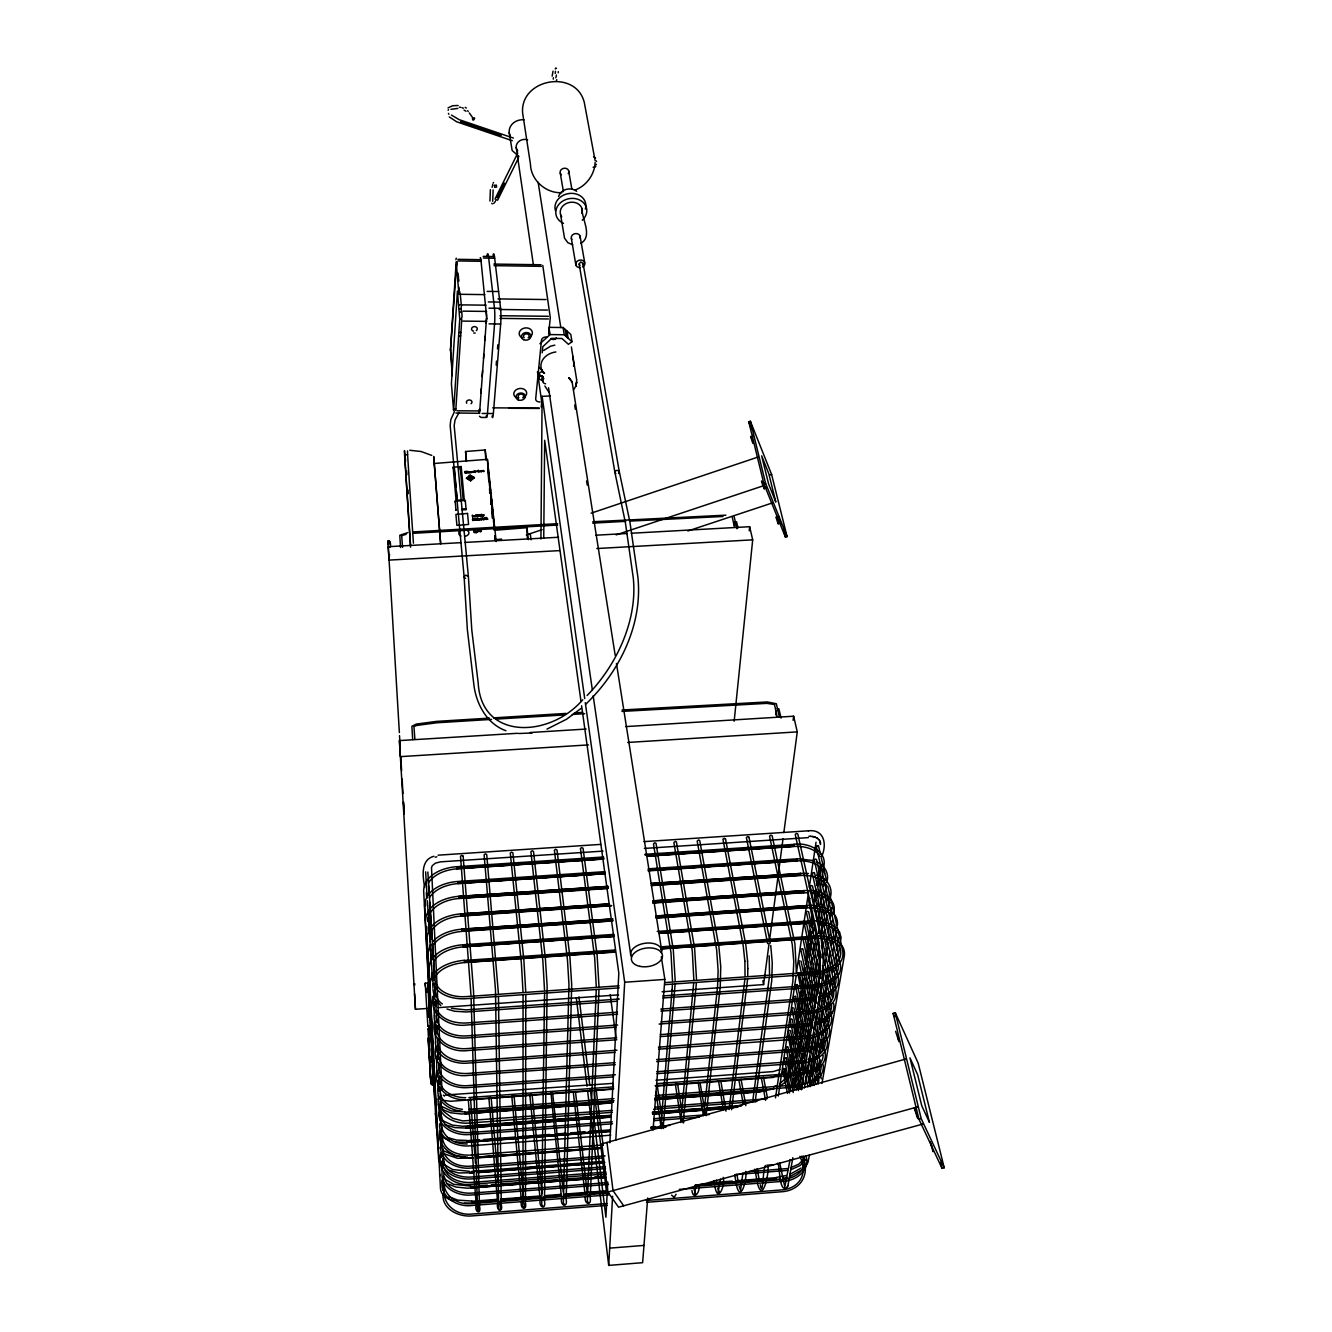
<?xml version="1.0" encoding="UTF-8"?>
<svg xmlns="http://www.w3.org/2000/svg" width="1332" height="1332" viewBox="0 0 1332 1332"><rect width="100%" height="100%" fill="white"/><g stroke="black" fill="none" stroke-linecap="round" stroke-linejoin="round"><path stroke-width="1.5" d="M613.12 1087.911L612.687 1083.382L613.103 1087.728M475.807 520.013L475.824 518.897M672.493 980.935L670.995 952.83L653.479 843.872L654.811 842.756L656.01 843.289L673.309 949.916L675.191 980.735M474.192 471.778L475.474 471.778M467.965 472.693L467.682 471.894M540.942 539.027L542.124 396.353L550.366 395.937M543.739 538.061L544.671 440.293L581.035 701.648M693.806 979.42L692.307 951.165L673.892 842.54L675.224 841.408L676.423 841.941L694.621 948.434L696.503 979.236M596.27 989.676L587.262 1202.546L588.145 1202.03M598.984 989.476L590.243 1197.568C591.774 1206.775 583.799 1204.178 585.297 1196.486M472.028 471.878L473.293 471.778L472.111 472.211M541.258 407.009L541.724 402.264L537.479 371.761M745.038 975.773L744.871 961.221M933.066 1151.664L930.186 1141.607M478.538 471.944C478.771 472.161 478.288 470.446 478.388 470.396M482.201 518.464L483.882 518.364L483.683 519.613M747.735 975.807L747.801 968.481M486.829 318.881L480.902 259.673A11.039 0.982 -89.5 0 0 480.186 257.809M769.513 973.892L769.18 955.777M473.26 472.377L473.426 471.428M481.052 530.819C480.069 530.336 481.202 533.766 480.086 530.785M796.386 972.293L794.921 943.839L772.11 835.63L770.612 835.147L769.563 836.23L792.257 944.388L793.772 961.438L792.906 981.018L775.49 1097.868M486.563 317.715L479.553 413.286L455.844 412.987M497.685 1203.212C495.637 1210.805 503.429 1213.718 501.282 1204.394L498.468 996.503M820.479 970.379L819.08 942.523L795.237 834.531L796.286 833.466L797.785 833.949L821.278 939.626L823.326 959.373L822.277 979.336L804.345 1088.011M672.41 984.281L672.127 989.776M675.124 984.098L663.103 1128.387M696.403 982.733L683.116 1122.776M917.681 1118.564L914.235 1107.991L915.55 1110.788M486.546 318.331L486.18 323.293M540.243 1199.916C538.344 1207.425 546.42 1210.472 544.488 1201.048L547.136 986.13L545.404 958.94L533.516 851.498L532.217 850.748L530.902 851.664L542.907 961.488L544.505 989.876M693.706 982.783L680.652 1122.56M607.775 1182.083L605.91 1217.232L593.323 1114.235M609.856 1142.806L618.831 973.309L581.601 705.777M452.247 370.03L450.516 349.517L452.281 375.674M450.516 349.517L456.193 261.671L458.824 293.157M425.541 920.129C426.64 904.262 445.221 897.402 458.841 896.286M558.225 72.777L558.291 71.645M647.702 1197.984L642.623 1262.686L608.707 1265.4L612.62 1196.203M615.784 1140.125L624.691 982.25L585.281 702.663M459.756 319.147L457.425 291.159L451.398 383.649L453.613 410.656L459.756 319.147C465.434 318.398 458.391 307.942 462.354 304.878L485.947 305.178M555.427 71.245L555.228 73.46M430.053 984.065C431.318 968.014 450.549 961.521 464.185 960.305M831.551 907.608L830.069 917.998M450.466 350.283L456.759 261.671L456.726 265.135M459.373 293.157L458.874 287.113M837.445 924.858C838.677 909.456 819.08 904.361 806.926 905.577L656.01 915.933M453.396 409.607C455.627 408.941 455.677 412.121 455.86 408.924L461.788 319.18M773.742 1076.489L776.722 1076.139M744.888 979.103L729.103 1109.523M747.585 979.203L731.584 1109.739M480.902 392.873L481.218 388.811M482.134 376.656L482.6 370.579M483.516 358.408L483.832 354.362M484.898 340.176L485.214 336.114M479.753 471.661L480.785 470.995L479.736 471.395M486.163 416.017A10.856 1.016 -89.8 0 0 487.462 413.503L494.555 323.942A11.305 1.082 -89.6 0 0 494.472 308.241L488.511 256.477A15.068 1.399 -89.5 0 0 486.963 256.06M653.046 1129.952L664.851 979.42L661.305 956.859M496.17 365.151L496.503 361.089M497.485 348.884L497.818 344.822M769.347 977.205L752.663 1101.514M492.007 416.05A10.856 1.032 -89.8 0 0 493.356 413.536L500.666 324.009A11.305 1.116 -89.5 0 0 500.582 308.325L494.472 256.56A15.052 1.432 -89.5 0 0 493.056 255.211M660.639 1128.171L672.127 989.576M818.83 1081.201L818.814 1076.872M389.876 547.369C392.507 542.191 386.613 536.913 387.945 544.089M479.67 409.074L479.337 410.822L479.087 409.773M796.17 975.69L778.288 1096.036M898.933 1041.624L895.603 1031.351M538.961 378.072L539.36 373.942A3.38 2.081 5.9 0 1 541.575 371.928L542.39 370.879A3.38 2.081 6 0 1 542.241 369.796M542.174 352.83L542.773 346.753L551.731 338.361L561.921 338.478L568.431 344.322L571.977 341.725L570.812 334.482L563.103 327.522L548.967 327.356L550.049 334.582L539.926 343.756M545.604 383.799A3.38 2.098 6 0 1 542.873 381.202L541.724 380.12L542.141 376.007A3.38 2.081 5.9 0 1 539.36 373.942M542.873 381.202L543.306 376.956L542.141 376.007M548.618 334.132L550.299 317.749L542.773 265.401M749.233 530.819L749.65 526.706L631.268 533.25M820.262 973.692L801.498 1089.842M734.165 721.228L752.697 539.843L749.65 526.706M481.068 470.929L480.969 471.811L479.986 471.128M696.137 1185.147L694.388 1194.121L695.654 1193.905M703.662 1115.5L717.582 986.446L718.131 970.578L716.633 949.733L697.169 841.075L698.501 839.943L699.7 840.475L718.914 946.836L720.745 966.649L720.246 986.646L706.127 1115.716M698.517 1185.363C701.048 1191.457 693.156 1201.381 691.941 1190.525M490.392 189.677L489.943 201.065M493.14 189.91L492.69 201.299M459.19 292.191C459.89 289.26 458.941 295.371 461.305 294.305L484.781 294.622M473.926 531.668L473.909 530.752M474.925 532.534L475.524 531.734L474.492 531.418M720.562 1179.186L718.065 1192.29L719.03 1191.757M723.193 1177.355C725.607 1184.215 717.881 1204.261 715.001 1186.662M793.089 720.329L793.639 716.216L625.574 726.606M662.054 991.791L763.602 984.581L769.08 943.489M769.63 939.393L783.033 838.71M783.849 832.55L797.269 731.884L793.639 716.216M401.681 535.581L402.547 547.385M475.158 531.868C475.374 533.682 473.31 530.752 475.108 530.835M742.906 1173.242L740.542 1190.109M745.57 1171.427C747.618 1176.089 740.925 1205.177 736.363 1184.864M755.144 1101.731L771.777 980.452L772.26 962.869L770.745 945.437M552.147 76.14L553.046 71.162M521.495 1201.364C519.497 1209.24 527.422 1211.571 525.441 1202.53L525.79 994.571M765.4 1165.5C762.553 1170.562 763.003 1198.584 760.239 1184.731M455.91 259.723L456.243 258.142M796.569 971.761L808.641 891.541M809.257 887.428L816.05 842.19M767.798 1165.733C769.746 1168.847 763.07 1205.443 757.442 1183.299M476.373 515.051L476.756 514.801M789.093 1066.982L790.992 1054.744M792.557 1044.538L793.506 1038.411M794.455 1032.3L795.087 1028.221M796.336 1020.046L797.285 1013.935M797.918 1009.856L799.167 1001.681M799.799 997.601L800.748 991.491M801.697 985.364L802.63 979.236M803.579 973.126L804.528 966.999M805.477 960.872L808.624 940.475M809.257 936.396L810.189 930.269M810.822 926.19L812.403 915.983M814.601 901.697L816.483 889.46M817.115 885.38L818.064 879.253M818.697 875.174L819.946 867.015M821.528 856.809C827.338 844.488 824.275 828.954 808.391 830.802M789.11 1072.759L790.375 1064.568M791.008 1060.472L791.957 1054.328M793.556 1044.072L794.505 1037.928M795.137 1033.815L799.899 1003.079M800.532 998.983L801.797 990.775M802.43 986.679L803.712 978.471M804.661 972.327L805.294 968.231M805.927 964.135L809.107 943.639M810.056 937.478L811.005 931.334M811.638 927.238L813.236 916.982M814.185 910.838L814.818 906.742M815.767 900.582L817.032 892.39M817.981 886.23L819.263 878.038M819.896 873.942L821.161 865.733M792.007 1068.897L792.973 1062.753M794.571 1052.496L795.221 1048.401M795.853 1044.305L799.383 1021.744M800.016 1017.631L800.665 1013.535M801.298 1009.44L802.896 999.183M803.546 995.087L806.426 976.622M807.059 972.527L808.657 962.27M809.307 958.174L812.503 937.661M813.153 933.566L814.102 927.405M816.033 915.101L816.666 911.005M817.315 906.909L818.264 900.748M818.914 896.652L822.427 874.092M823.392 867.948C828.77 851.115 807.692 842.157 794.055 844.272M791.874 1086.696L793.173 1078.52M793.805 1074.424L794.455 1070.329M796.386 1058.058L798.967 1041.707M799.616 1037.611L801.231 1027.388M801.881 1023.292L802.53 1019.196M803.812 1011.021L806.393 994.654M807.358 988.527L808.324 982.383M808.974 978.287L810.589 968.064M811.238 963.985L812.204 957.841M812.853 953.745L814.451 943.522M815.101 939.426L816.066 933.299M818.014 921.028L819.946 908.757M820.595 904.661L822.194 894.438M823.492 886.246L824.458 880.119M794.471 1084.897L795.787 1076.706M797.085 1068.514L798.051 1062.387M799.034 1056.243L801.964 1037.828M802.613 1033.732L803.912 1025.557M804.561 1021.461L805.877 1013.269M806.526 1009.19L807.492 1003.046M808.141 998.95L811.071 980.535M811.721 976.439L813.686 964.168M814.335 960.072L815.301 953.928M815.967 949.849L817.915 937.562M818.564 933.482L819.213 929.386M819.863 925.29L822.144 910.971M822.793 906.876L823.775 900.732M824.425 896.636L826.056 886.413M826.706 882.317C829.719 873.958 824.591 864.934 816.566 861.871M796.653 1088.527L797.302 1084.448M799.267 1072.21L799.916 1068.131M800.915 1062.004L802.214 1053.845M802.88 1049.766L803.862 1043.639M804.844 1037.511L807.791 1019.147M808.441 1015.067L809.44 1008.94M810.089 1004.861L813.036 986.496M814.019 980.369L817.299 959.972M817.965 955.893L819.596 945.687M820.912 937.528L823.859 919.163M824.508 915.067L825.174 910.988M826.473 902.83L827.788 894.671M595.104 162.437C594.671 174.609 586.247 186.03 574.825 190.11M799.949 1082.65L801.265 1074.474M802.264 1068.347L803.246 1062.237M803.912 1058.141L804.911 1052.014M805.56 1047.934L808.541 1029.569M809.54 1023.442L810.855 1015.267M811.521 1011.188L812.52 1005.061M813.169 1000.981L816.483 980.568M817.149 976.489L820.778 954.028M821.777 947.901L822.76 941.774M823.426 937.695L824.758 929.536M825.407 925.457L827.072 915.251M827.721 911.155L829.053 902.996M829.719 898.917C834.132 888.577 826.906 877.422 816.433 875.141M734.248 524.975L734.615 522.927M790.092 1159.556L784.798 1186.912L779.67 1162.753M802.846 1084.065L803.529 1079.969M804.528 1073.825C811.604 1063.053 792.224 1071.511 805.244 1069.746M808.224 1051.264L810.589 1036.912M813.602 1018.464L814.618 1012.32M817.632 993.855L818.647 987.711M820.329 977.455L820.995 973.359M823.342 959.007L825.024 948.75M825.707 944.654L826.706 938.511M827.721 932.35L829.07 924.158M483.699 470.995L482.967 470.562L483.3 471.511M429.836 935.514L429.953 941.657M735.947 524.891L735.88 522.893M792.823 1157.724L787.911 1185.763M805.194 1084.298L805.877 1080.202M806.559 1076.09L808.241 1065.85M808.924 1061.737L809.606 1057.641M810.622 1051.481L811.971 1043.272M814.352 1028.92L817.398 1010.455M818.414 1004.311L821.461 985.847M822.493 979.703L824.175 969.446M824.858 965.334L825.873 959.19M826.556 955.077L828.587 942.773M829.27 938.677L830.619 930.469M831.634 924.325L832.317 920.212M833.332 914.068C838.511 899.416 821.345 889.843 808.807 890.608M808.874 1080.119L811.954 1061.721M812.637 1057.625L814.002 1049.449M814.685 1045.354L815.7 1039.226M816.732 1033.083L817.748 1026.955M818.431 1022.859L819.796 1014.684M820.828 1008.54L822.194 1000.365M822.876 996.269L823.892 990.142M824.924 983.998L826.29 975.823M827.322 969.696L828.005 965.6M828.687 961.504L830.385 951.281M831.418 945.154L832.783 936.979M833.466 932.883L834.831 924.708M810.222 1086.479L811.255 1080.352M811.937 1076.256L814.701 1059.889M815.733 1053.745L816.766 1047.618M817.465 1043.522L819.18 1033.299M819.863 1029.203L820.912 1023.059M821.594 1018.98L822.976 1010.788M824.009 1004.644L827.105 986.246M828.138 980.102L831.584 959.639M832.267 955.543L833.649 947.368M834.681 941.224L836.413 931.001M814.335 1080.518L815.018 1076.439M815.717 1072.36L817.115 1064.201M818.497 1056.043L821.278 1039.726M821.961 1035.647L823.01 1029.519M823.709 1025.44L825.091 1017.282M826.14 1011.171L827.522 1003.013M828.221 998.933L829.253 992.806M830.302 986.696L831.684 978.537M832.733 972.41L833.432 968.331M834.465 962.22L835.863 954.062M836.546 949.982L838.427 937.811M775.674 714.884L776.489 710.622M817.099 1078.687L817.798 1074.608M818.497 1070.528L820.246 1060.322M822.36 1048.084L824.108 1037.878M825.157 1031.767L826.206 1025.64M826.906 1021.561L828.304 1013.402M829.004 1009.323L830.752 999.117M831.468 995.037L832.167 990.958M833.216 984.831L834.964 974.641M835.663 970.545L837.412 960.355M838.111 956.276L841.075 937.611L839.576 932L835.88 927.438L830.003 923.792L815.484 920.695M831.201 1016.066L831.901 1012.004M837.895 977.422L838.611 973.359M427.089 896.652L425.641 871.844M463.103 856.276L461.804 855.311L460.506 856.226L470.962 994.987M809.54 1154.611L807.925 1162.57L805.044 1167.098M821.994 1083.399L844.438 955.211C845.654 939.676 825.823 934.898 813.619 936.063M500.765 1209.14L498.684 1209.656L495.487 989.776L484.115 854.744L485.414 853.829L486.729 854.578L498.368 993.139M483.699 518.797L482.45 518.931L484.099 518.881M522.977 991.408L521.361 962.986L510.289 853.029L511.588 852.114L512.903 852.846L523.876 960.439L525.707 991.208M473.909 516.25C472.394 515.75 475.907 516.15 474.841 515.75M613.003 1089.226L450.616 1101.281L442.124 1100.182M497.519 1201.214L488.911 1097.984L490.326 1097.268L490.859 1098.284M564.252 1203.895L563.319 1204.411L568.964 984.681L567.465 959.856L554.395 850.199L555.71 849.283L557.009 850.016L569.93 957.308L571.694 984.481L566.183 1199.433C567.948 1208.44 559.89 1206.143 561.605 1198.334M484.898 518.814L485.631 517.998L484.781 518.115M476.889 520.229L477.256 518.781L476.073 519.813M521.295 1199.383L511.804 1096.286L512.937 1095.57L514.085 1096.119L523.476 1197.135M808.874 836.28L810.555 836.246M481.485 470.596L481.601 471.761L482.034 470.812M596.253 986.313L594.688 957.958L580.452 848.484L581.784 847.568L583.05 848.301L597.136 955.427L598.967 986.113M540.026 1197.918L529.836 1094.954L530.968 1094.238M532.067 1094.954L531.268 1094.238M469.413 471.611L469.513 472.71L470.446 471.928M561.371 1196.336L550.965 1092.906M467.599 472.194L469.047 472.56M552.347 1092.906L552.081 1093.922M505.91 730.735C486.58 723.809 475.924 703.413 473.776 683.965L467.365 629.686L464.102 576.606L465.834 575.108L468.398 576.573L471.794 630.069L478.221 683.233C481.535 740.992 550.332 737.662 582.733 699.733M585.064 1194.504L573.226 1091.641M428.987 915.35L428.604 928.304M676.09 1194.255L674.258 1197.268L671.561 1195.137M480.486 519.047L479.67 519.996L478.871 518.598M480.486 518.947L481.302 519.863L480.536 518.348L479.836 519.68L478.421 518.814M725.457 839.21L724.308 838.244L722.943 839.16L743.189 945.553L744.871 961.254M748.9 837.528L747.768 836.563L746.386 837.478L767.665 943.689M481.185 519.247L481.468 518.281M556.293 81.086L556.776 79.637M481.302 519.863L481.818 518.248M820.878 978.371L806.376 912.104L807.275 911.271M389.527 541.225L387.779 541.308L389.061 560.106L559.457 550.615M810.738 1038.361L797.718 972.776M805.061 1072.876L791.857 1008.407L792.707 1007.658M798.484 1090.608L788.194 1035.863L789.66 1036.096L791.275 1044.105M466.733 471.328L467.282 472.877L467.132 471.295L466.05 472.977L464.951 471.461L465.101 473.06M466.283 472.494L465.401 471.428M790.758 1090.925L784.315 1058.374L786.113 1057.741M777.372 1163.269C780.252 1161.471 778.288 1196.119 787.528 1186.712M787.428 1186.945L788.011 1185.547M468.697 472.777L468.864 471.711M469.097 472.494L467.948 471.911M466.866 471.561L466.333 472.96L465.268 471.678L465.384 473.027M476.023 532.634L476.723 532.034M483.3 515.7L484.032 514.685L483.366 516.317M476.09 532.833C479.637 531.168 474.375 530.486 476.59 532.384M475.507 472.244L474.608 471.212M475.174 472.444L476.273 471.012L475.474 471.695M558.574 196.437L559.656 194.156M472.494 471.495L473.243 471.678M482.85 516.816L481.535 514.885L482.983 515.717M585.88 704.095C619.497 671.678 642.906 624.625 637.878 577.106L629.903 521.961L619.297 471.695L583.083 263.436L580.735 261.905L579.137 264.052L614.918 472.427L625.391 522.66L633.233 577.622C637.828 619.78 616.883 665.001 587.096 695.504M790.792 1075.074L786.096 1081.617L780.768 1085.53M495.021 199.034L517.765 153.03M497.186 197.819L504.478 183.1M497.535 200.266L518.498 157.959M433.583 979.353C438.661 968.364 452.447 963.652 464.368 962.586L615.234 952.114M478.038 530.885C480.952 531.818 477.272 531.768 477.755 530.919M477.489 470.829L479.137 471.778M582.783 264.818L583.083 263.436M454.395 411.705L450.799 419.68L450.166 425.557L464.102 576.606M474.209 471.545L475.074 471.178M476.273 514.985L476.023 516.883L476.04 514.785M573.559 389.86L575.757 386.313L576.739 380.269L571.361 346.953M477.605 519.713L476.473 520.163L476.073 519.047M433.816 961.121C439.693 952.263 452.281 947.685 463.153 946.902L613.969 936.513M458.891 412.903L455.094 419.863L454.162 425.591L468.398 576.573M432.8 945.653C438.777 936.662 450.832 932.317 461.938 931.418L612.787 920.928M428.255 883.099C434.065 874.008 445.87 869.713 456.71 868.83L603.646 859.09M430.452 944.638L428.072 952.929L438.594 1158.99L439.876 1163.086M429.237 897.851C435.098 888.744 446.986 884.481 457.858 883.582L604.811 873.592L457.825 883.216M431.784 930.352C437.695 921.378 449.683 916.999 460.739 916.133L611.571 905.71M469.746 472.127L470.512 472.627M806.509 1159.04L800.282 1165.45L791.075 1169.613M804.611 1158.174L798.934 1164.051L790.425 1167.848M430.219 912.786C435.547 904.278 448.168 899.133 459.024 898.517L608.008 888.494M787.695 1076.472L779.536 1083.998M482.567 470.845L483.433 470.462M803.096 1166.083L804.628 1164.068M478.238 470.412L477.555 471.711M698.168 1082.3L703.329 1115.4M700.049 1082.799L705.577 1114.901M720.729 1080.968L718.531 1080.968M473.859 471.278L473.959 472.361M761.404 1077.705L763.586 1077.538L767.415 1097.834M559.79 193.939C563.353 188.561 571.611 187.196 576.623 191.309M735.014 521.778L736.579 521.828L737.978 527.922M595.088 160.556L584.298 102.431C575.807 68.681 520.046 78.705 522.594 112.854L530.452 164.086C530.769 180.186 545.953 193.506 561.838 192.707M470.795 472.61L471.695 471.778M432.367 941.99C439.776 933.765 450.982 930.119 461.754 929.17M478.887 515.168C480.469 518.265 479.537 513.569 478.305 515.9M777.222 708.741L778.904 708.84L781.035 718.131M618.548 473.509C622.177 469.13 611.721 469.68 615.834 473.643M801.148 1168.031L789.826 1174.391M468.148 471.628L468.847 472.41M784.148 1072.36L782.001 1073.875M470.213 476.123C479.753 478.338 464.302 477.172 470.129 475.224L474.325 477.539L470.662 480.769L468.747 479.437L470.662 480.769M468.498 476.889L470.129 475.224M581.185 708.308L566.666 719.18L546.969 729.12M468.964 477.139L470.196 475.824M486.28 518.598C487.845 516.183 487.878 521.312 486.263 518.498M470.412 1099.599L468.315 1099.599L476.073 1202.813M467.565 478.321C468.265 481.252 466.466 475.224 467.549 478.238L470.429 478.388M543.689 350.483L550.632 346.154L554.828 345.155M474.325 477.539L470.646 480.469L468.747 479.437M473.493 477.622L470.612 480.219L469.164 479.12M448.018 107.909L452.48 105.761L458.091 105.478M466.466 478.471L467.815 477.106M802.83 1169.296L790.725 1176.139M677.255 1084.614L676.856 1083.582L675.374 1084.315L681.068 1121.194M482.683 518.431L482.517 519.28M477.572 1210.621L471.112 998.367M580.719 243.473C593.289 236.197 581.518 218.531 582.001 208.591M476.14 519.097L477.189 519.313L475.974 519.313M811.688 1083.132C818.497 1079.869 824.675 1072.71 823.076 1064.718M478.488 515.151L478.005 516.716L478.188 515.151M779.803 1069.513L773.209 1071.577L655.927 1080.252M780.802 1074.558L782.1 1073.958M401.481 535.697L406.127 534.332M470.812 471.728L471.495 472.56M433.866 856.276C420.246 859.873 422.86 876.872 424.642 887.162M481.485 514.385L482.101 516.4L481.485 514.485M478.438 515.517L479.32 515.734M574.875 1092.24L575.457 1091.641L587.429 1194.321M475.79 519.913L477.023 519.963M815.6 1034.315C823.342 1031.734 830.835 1024.674 829.22 1016.532L822.194 984.398M773.426 1086.929L776.606 1085.563M595.837 166.633L593.09 167.249M400.366 748.601L400.216 750.066M450.982 109.324L457.858 108.408M477.855 470.612L478.171 470.679M778.121 1075.657L779.57 1075.24M482.584 519.264L483.666 519.513M774.292 1088.644L759.889 1091.89L654.695 1099.699L759.973 1091.641M748.767 421.794L750.382 421.228L771.611 474.475L787.079 536.63L785.447 537.162L763.902 483.832L748.767 421.794L751.797 429.387M526.356 534.948L542.057 529.67M591.142 513.17L758.058 457.043M770.013 475.008L771.611 474.475M763.902 483.832L765.584 483.266L750.382 421.228M616.15 534.898L763.036 485.897L764.335 489.094L762.936 484.065M687.845 530.985L772.144 503.013M806.909 1073.808C816.3 1071.677 827.105 1063.619 825.141 1052.813L816.166 1010.871M804.262 1083.832C813.003 1081.9 822.677 1074.191 820.845 1065.134L813.969 1032.633M808.208 1059.939C817.149 1057.908 826.706 1050.515 824.974 1041.174L817.665 1007.159M806.226 1071.96C814.535 1070.046 823.143 1063.619 823.126 1055.31M810.206 1047.735C819.197 1045.72 828.82 1038.327 827.089 1028.937M810.905 1049.616C820.362 1047.468 831.368 1039.426 829.37 1028.504L806.659 924.242L805.361 923.892L804.478 924.708L818.381 988.843M814.318 1022.809C823.176 1020.928 833.083 1013.552 831.384 1003.945M815.018 1024.708C824.541 1022.593 835.747 1014.534 833.715 1003.512M818.531 997.185C827.522 994.954 837.478 988.411 835.83 978.237L812.237 873.259L814.218 872.493M819.247 999.1C828.837 996.985 840.259 988.927 838.178 977.788L814.468 872.76M435.164 857.192L436.846 856.826M799.799 960.738L798.917 961.521L813.103 1028.57M789.293 1030.235L788.444 1030.968L800.182 1089.143M893.123 1013.369L895.271 1012.753L918.198 1063.236L944.222 1167.764L942.04 1168.347L918.963 1119.263L893.123 1013.369L894.821 1017.099M905.81 1059.023L601.864 1143.888L607.842 1192.04L618.564 1207.192L923.259 1123.975M607.842 1192.04L917.548 1106.925M776.689 1076.04L778.171 1075.74M918.963 1119.263L921.211 1118.664L944.222 1167.764M786.33 1175.54L775.757 1177.505M783.166 1178.337L787.029 1177.355M812.254 1035.364L658.441 1047.185M658.541 1049.183L805.743 1038.444C817.465 1037.944 833.599 1030.002 831.518 1016.1L822.693 975.906M476.323 518.881L477.189 519.214M542.707 1205.493L541.691 1206.076L544.572 993.239M481.035 531.152L481.335 531.002M814.901 997.934L660.855 1009.09M815.367 999.899L660.972 1011.121M407.825 532.617L399.8 535.264L400.532 547.485M414.885 984.931L413.786 984.415L414.818 983.732M483.433 519.597L482.4 519.513M478.971 520.046C476.456 517.149 480.086 520.579 478.138 519.58M783.782 1068.364L782.7 1069.113L787.495 1093.455M783.882 1069.396L782.783 1069.23M474.059 532.55L474.325 532.567M810.738 1023.559L660.322 1034.598M811.188 1025.523L660.422 1036.596M474.858 531.535L473.876 531.068L475.108 530.752M787.145 1168.58L749.067 1171.661M787.545 1170.395L734.781 1174.624L735.98 1182.883M804.695 1060.672L656.776 1071.711M802.746 1072.71L657.026 1083.632M803.179 1074.608L655.111 1085.73M800.815 1084.564L655.211 1095.553M532.184 732.983L518.648 733.516M806.676 1048.484L656.593 1059.606M807.125 1050.415L656.693 1061.587M775.873 1179.419L779.22 1179.053M438.095 855.177L600.699 844.388M759.789 1090.009L762.886 1089.676M413.103 531.934L557.642 523.676M413.42 533.3L557.625 525.058M475.191 333.067L473.726 333.05M455.261 502.114L455.194 501.215L465.268 500.432L466.1 509.607L462.054 509.923M462.004 509.04L466.05 508.724L466.1 509.607M480.136 514.535L480.336 516.533L480.552 514.968M477.089 516.799L476.723 515.018M472.577 517.149L472.377 515.051L472.96 517.116M472.627 518.431C477.206 521.028 470.979 517.099 472.827 520.529M474.975 518.231C476.29 521.628 472.893 517.982 473.21 520.496M485.797 517.482L486.363 519.463L486.163 517.465M478.404 518.631L479.67 519.363M475.99 519.613L477.555 519.147M475.174 520.246L473.043 518.814M484.965 519.463L484.881 518.714M486.546 518.697L487.778 519.247M494.139 530.303L526.923 527.705L528.371 539.643M495.338 539.627L501.648 539.127M607.042 1203.529L472.56 1214.018C455.81 1216.033 440.526 1203.762 444.672 1185.647M646.353 1200.465L780.852 1189.976C799.883 1188.843 808.391 1173.375 799.866 1156.376M607.176 1205.36L472.61 1215.866C459.507 1217.415 441.808 1209.539 443.04 1194.155M646.503 1202.297L781.068 1191.79C800.532 1190.891 811.238 1174.075 801.947 1155.993M609.69 1248.134L643.989 1245.42M410.572 547.169A801.098 9.491 85.5 0 1 404.595 454.911L407.592 454.678L407.525 450.899M466.233 461.438L465.567 451.498L485.214 449.966L486.23 459.49M434.249 463.469L487.412 459.34L496.17 541.508M453.146 467.199L461.205 466.566L464.352 500.599L464.302 499.716L456.093 500.349L456.16 501.248L453.146 467.199L453.213 468.081M484.015 471.578L483.633 470.646M605.078 1155.893L471.062 1166.116C451.814 1167.798 438.045 1155.194 442.357 1134.797M603.146 1157.924L471.112 1168.014C457.808 1169.546 439.51 1161.854 440.676 1146.103M471.711 1171.427L519.397 1167.781M525.607 1167.315L556.709 1164.934M560.855 1164.601L602.314 1161.437M477.938 1171.611L486.23 1170.978M492.44 1170.512L502.813 1169.712M509.024 1169.23L519.397 1168.447M527.688 1167.814L538.045 1167.015M544.272 1166.532L556.709 1165.583M560.855 1165.267L573.293 1164.318M579.52 1163.835L589.876 1163.052M598.168 1162.403L602.314 1162.087M469.746 1172.393L473.892 1172.077M477.938 1171.877L604.578 1162.07M469.746 1172.876L473.892 1172.327M478.038 1172.243L604.578 1162.32M469.746 1173.059L473.892 1172.743L458.591 1172.926L448.368 1170.062M478.038 1172.426L604.578 1162.736L478.005 1172.61M605.411 1166.732L471.395 1177.022C460.206 1177.971 445.354 1172.976 443.689 1160.938M605.527 1168.597L471.445 1178.903C459.49 1179.852 443.456 1174.691 441.475 1161.154M606.01 1172.06L471.561 1182.4C460.889 1183.232 447.535 1178.986 444.272 1168.397M606.143 1173.925L471.628 1184.281C453.346 1186.612 436.097 1172.726 440.942 1152.946M470.729 1186.362L474.875 1186.046M479.004 1185.73L487.296 1185.08M491.425 1184.764L495.571 1184.448M499.716 1184.131L520.412 1182.533M524.542 1182.217L539.044 1181.101M543.173 1180.785L557.675 1179.669M561.804 1179.336L588.711 1177.272M594.921 1176.789L605.277 1175.989M479.02 1186.379L487.296 1185.746M495.571 1185.114L505.927 1184.314M512.137 1183.832L520.412 1183.199M528.687 1182.55L539.044 1181.75M547.319 1181.118L557.675 1180.319M565.95 1179.686L574.225 1179.053M580.436 1178.57L588.727 1177.921M599.067 1177.138L605.277 1176.656M470.845 1187.178L605.461 1176.805M470.845 1187.661L605.461 1177.055M470.845 1187.844L605.461 1177.471M605.444 1177.605L467.415 1188.211L455.977 1187.045L446.603 1183.465M766.882 1165.184L773.143 1164.767M606.343 1182.699L471.911 1193.089C461.038 1193.922 446.32 1189.393 444.472 1177.072M608.541 1184.381L471.961 1194.954C458.774 1196.486 440.842 1188.71 442.008 1173.192M471.844 1201.298L496.636 1199.366M500.782 1199.05L540.043 1196.003M546.253 1195.52L560.722 1194.404M564.851 1194.071L606.193 1190.875M709.54 1182.849L713.669 1182.533M717.798 1182.217L732.267 1181.084M736.396 1180.768L775.674 1177.721M471.844 1201.947L496.769 1200.199M500.782 1199.699L540.193 1196.835M544.322 1196.519L560.872 1195.237M565.001 1194.904L585.697 1193.306M589.66 1192.806L606.376 1191.707M699.433 1184.481L775.957 1178.537M471.844 1202.213L496.769 1200.448M500.782 1199.966L540.193 1197.085M544.338 1196.769L560.872 1195.47M565.018 1195.154L585.697 1193.555M589.66 1193.072L606.376 1191.94M695.304 1185.047L775.957 1178.787M471.944 1202.596L496.769 1200.681M500.899 1200.365L540.193 1197.302M544.338 1196.985L560.872 1195.703M565.018 1195.387L585.697 1193.772M589.826 1193.455L606.376 1192.173M695.304 1185.264L775.957 1179.02M471.944 1202.929L496.769 1200.865M500.849 1200.715L540.193 1197.501M544.288 1197.401L560.872 1195.886M564.935 1195.736L585.697 1193.972M589.76 1193.805L606.376 1192.356M695.221 1185.68L775.957 1179.203M608.757 1193.022L472.244 1203.612C453.463 1205.477 439.826 1192.123 444.205 1172.976M695.637 1186.279L782.533 1179.536C792.54 1179.036 804.461 1172.36 804.678 1162.12M608.89 1194.871L472.294 1205.477C457.259 1207.591 439.11 1196.785 442.274 1179.702M679.253 1189.393L782.75 1181.351C795.554 1181.184 811.238 1169.912 805.76 1155.643M464.935 1112.886L469.047 1112.586M477.306 1111.97L489.66 1111.054M497.918 1110.438L506.16 1109.822M514.402 1109.206L524.708 1108.44M532.95 1107.824L543.256 1107.059M555.627 1106.126L559.756 1105.826M567.998 1105.21L572.127 1104.894M584.482 1103.978L596.853 1103.062M603.046 1102.596L613.353 1101.83M664.884 1097.984L669.014 1097.685M675.191 1097.218L683.433 1096.602M691.674 1095.986L704.045 1095.071M710.239 1094.604L720.545 1093.838M728.787 1093.222L741.158 1092.29M745.271 1091.99L755.577 1091.224M464.935 1113.136L613.519 1101.914M654.778 1099.083L759.956 1090.991M465.035 1113.452L611.471 1102.53M654.778 1099.3L759.973 1091.457M441.375 1109.057L450.532 1112.753L461.688 1114.018L611.471 1102.713M464.985 1113.835L611.421 1102.963M612.104 1110.389L462.853 1120.928L452.763 1118.364L443.473 1111.321L440.992 1104.761L440.026 1086.945M655.461 1107.142L766.966 1098.8M612.237 1112.32L469.697 1122.993C455.261 1124.757 435.98 1115.8 438.295 1098.767M653.562 1109.223L756.859 1101.481M611.072 1115.267L462.837 1126.273L452.231 1125.09L441.675 1120.212M652.53 1112.153L702.264 1108.424M706.41 1108.124L741.641 1105.477M468.048 1126.239L499.134 1123.908M503.28 1123.592L553.013 1119.862M557.142 1119.546L571.661 1118.464M577.872 1117.998L608.957 1115.667M652.464 1112.403L660.755 1111.787M664.901 1111.471L679.403 1110.389M683.549 1110.072L702.197 1108.674M706.343 1108.357L731.218 1106.492M735.364 1106.193L741.574 1105.726M466.067 1127.155L611.205 1116.266M652.48 1113.053L679.62 1111.138M683.766 1110.821L702.43 1109.423M706.343 1109.023L737.678 1106.775M466.083 1127.405L611.205 1116.516M652.48 1113.302L679.636 1111.371M683.782 1111.071L702.447 1109.656M706.36 1109.256L737.695 1107.025M466.083 1127.621L611.222 1116.732M652.68 1113.619L679.636 1111.604M683.782 1111.288L702.447 1109.889M706.593 1109.573L737.695 1107.242M445.138 1124.791L455.078 1127.638L466.05 1128.054L611.205 1116.915M679.62 1111.787L652.597 1114.002L679.57 1112.037M683.682 1111.671L702.43 1110.072M706.476 1109.956L733.532 1107.741M466.05 1128.054L611.155 1117.165M683.716 1111.721L727.239 1108.457M612.404 1121.844L469.996 1132.55C458.624 1133.499 443.173 1128.47 441.541 1116.299M653.679 1118.73L709.39 1114.534M612.537 1123.758L470.063 1134.481C456.593 1135.98 437.845 1128.354 438.994 1112.387M653.829 1120.645L699.267 1117.215M467.033 1140.708L479.437 1139.759M483.583 1139.459L514.618 1137.112M518.747 1136.795L549.783 1134.448M555.977 1133.982L566.333 1133.199M570.462 1132.899L584.948 1131.8M589.077 1131.484L609.773 1129.919M651.148 1126.805L655.277 1126.489M659.407 1126.173L669.763 1125.39M469.097 1141.208L479.453 1140.425M487.728 1139.792L498.068 1139.027M504.279 1138.544L514.618 1137.778M520.812 1137.295L533.233 1136.362M539.443 1135.896L549.783 1135.114M558.058 1134.481L566.333 1133.865M574.608 1133.232L584.948 1132.466M591.158 1131.984L603.562 1131.051M651.148 1127.455L655.277 1127.155M467.132 1141.474L609.939 1130.702M651.148 1127.705L665.833 1126.472M467.149 1141.957L609.956 1130.935M651.348 1128.038L665.833 1126.722M467.132 1142.14L609.956 1131.351M651.348 1128.221L665.833 1127.138M609.939 1131.501L467.099 1142.34L456.093 1141.974M651.265 1128.42L661.671 1127.588M610.772 1135.197L470.412 1145.82C456.993 1147.318 438.411 1139.693 439.56 1123.775M602.697 1145.054L470.712 1155.077C459.423 1155.793 444.688 1151.547 442.624 1138.927M468.664 1157.774L472.777 1157.458M600.715 1147.734L476.906 1157.142L600.715 1147.968M468.664 1158.024L472.793 1157.708M468.664 1158.241L472.793 1157.941M476.923 1157.625L600.715 1148.201M472.793 1158.124L457.575 1158.291L444.672 1153.978M476.873 1157.991L600.715 1148.384M615.001 1052.347L467.815 1063.086C454.062 1064.501 434.398 1057.258 435.447 1040.708M615.168 1062.653L468.131 1073.409C456.476 1074.341 440.459 1069.446 438.694 1056.975M615.284 1064.618L468.198 1075.407C451.631 1077.705 431.551 1065.983 435.664 1046.935M429.154 1033.882L428.305 1041.008L430.952 1083.699L432.201 1083.515L432.267 1084.964L433.499 1084.881L427.722 983.033L425.208 983.199L425.374 986.279M615.401 1074.757L468.514 1085.58C455.028 1087.128 436.596 1079.22 438.877 1063.036M613.469 1076.872L468.581 1087.545C454.928 1088.993 435.597 1081.667 436.663 1065.3M656.942 1073.659L801.847 1062.986C813.469 1062.47 829.287 1054.478 827.239 1040.742L818.597 1000.715M612.687 1083.382L445.737 1094.987M468.897 1097.568L613.602 1086.845M468.947 1099.533L613.752 1088.793M656.16 1086.113L773.476 1077.405M469.264 1109.389L613.885 1098.617M469.33 1111.338L614.019 1100.565M655.361 1097.485L797.985 1086.845M464.918 1112.237L469.047 1111.92M483.483 1110.855L493.789 1110.089M502.031 1109.473L506.16 1109.156M518.514 1108.241L524.708 1107.774M537.079 1106.859L543.256 1106.392M555.627 1105.477L559.756 1105.16M592.74 1102.713L596.853 1102.397M609.223 1101.481L613.353 1101.164M664.884 1097.335L668.997 1097.019M675.191 1096.569L683.433 1095.953M697.868 1094.871L704.045 1094.404M716.416 1093.489L720.545 1093.189M734.964 1092.107L741.158 1091.641M751.464 1090.875L755.577 1090.575M617.449 1012.187L466.55 1022.976C455.827 1023.559 442.79 1020.528 437.479 1010.772M427.822 1025.557L429.17 1026.239L429.337 1029.32L428.072 1029.403L429.337 1029.32M429.254 1027.621L430.536 1027.521M617.548 1014.218L466.616 1025.024C449.833 1027.305 428.971 1015.817 433.15 996.269M617.665 1025.024L466.966 1035.863C455.144 1036.779 438.811 1032 436.879 1019.313M661.022 1021.894L809.673 1011.204C820.678 1010.738 835.564 1003.312 833.599 991.191M615.7 1027.188L467.016 1037.894C453.063 1039.243 433.233 1032.2 434.199 1015.417M659.074 1024.058L809.823 1013.202C821.694 1012.653 837.995 1004.827 835.93 990.742L812.47 885.897L811.171 885.53L810.256 886.379L833.149 989.177M616.749 1037.745L467.349 1048.567C453.38 1049.999 434.698 1042.173 437.079 1025.873M616.833 1039.759L467.415 1050.582C450.749 1052.746 430.269 1041.341 434.432 1021.96M616.982 1050.215L467.748 1061.071C454.079 1062.67 435.248 1054.494 437.695 1038.427M624.691 982.25L664.851 979.42M619.097 985.813L465.717 996.636C453.713 997.535 436.963 992.823 434.981 980.002L427.855 872.044M664.701 982.583L816 971.894C829.953 971.794 846.253 960.455 838.993 945.72M619.197 987.878L465.784 998.717C452.963 999.549 434.998 994.921 432.517 980.219L427.356 900.732M664.801 984.648L816.15 973.958C828.171 973.359 844.871 965.667 842.773 951.331L827.871 886.479M517.682 733.283L399.417 740.592L415.451 1009.273L429.953 1008.257M438.245 1007.658L618.548 994.871M619.297 999.017L466.133 1009.906L451.515 1008.341M662.77 995.936L813.869 985.197C825.141 984.714 840.059 977.272 838.094 965.117M617.332 1001.214L466.2 1011.97L454.495 1011.238L446.953 1009.007M662.87 997.984L814.002 987.228C825.973 986.679 842.557 978.903 840.459 964.651L816.499 859.456L815.167 859.073L814.235 859.939L837.628 963.086M460.639 914.951L609.507 904.861M652.93 901.914L803.879 891.674M460.705 915.767L611.588 905.527M652.93 902.713L803.812 892.473M652.847 903.079L803.762 892.673M612.67 918.88L461.754 929.203L612.687 918.98M655.977 916.066L807.042 905.693M461.838 930.252L612.787 919.929M656.21 916.965L807.159 906.642M461.904 931.068L612.803 920.745M656.21 917.781L807.092 907.458M656.127 918.131L807.042 907.641M613.919 934.381L462.97 944.771C449.284 945.687 430.253 952.48 429.054 968.414L440.492 1188.877C441.208 1195.487 447.885 1199.25 453.596 1201.098M657.225 931.434L810.372 920.862M463.053 945.737L614.019 935.347M659.523 932.2L810.489 921.811M463.12 946.553L614.035 936.146M659.507 933.016L810.422 922.61M463.136 946.736L614.019 936.346M659.49 933.199L810.372 922.81M659.423 933.382L813.852 922.876M464.202 960.455L615.184 949.982M660.555 946.852L813.752 936.196M464.269 961.421L615.284 950.948M660.789 947.785L813.869 937.162M464.352 962.42L615.284 951.764M660.755 948.784L813.785 937.961M660.689 948.95L813.619 938.327C822.593 937.778 833.482 939.576 839.243 946.253M603.596 856.992L456.543 866.732C442.957 867.565 424.625 874.741 423.643 890.459L428.887 991.741M644.904 854.328L794.155 844.371M456.61 867.665L603.696 857.908M645.121 855.161L794.272 845.287M456.676 868.464L603.696 858.724M647.186 855.843L794.205 846.086M456.693 868.647L603.696 858.907M647.169 856.026L794.155 846.286M647.102 856.21L794.038 846.469C803.612 845.737 815.933 848.734 820.279 856.776M604.728 871.661L457.692 881.484C444.055 882.333 425.624 889.443 424.592 905.194L431.551 1036.463M648.101 868.847L797.335 858.824M457.758 882.417L604.828 872.593M648.318 869.696L797.452 859.739M797.385 860.539L648.318 870.495L797.335 860.738M457.858 883.582L604.778 873.775M648.234 870.878L797.219 860.922C807.542 860.239 821.211 863.286 824.508 873.559M651.348 883.399L800.549 873.442M651.315 883.532L800.316 873.509M458.924 897.352L608.041 887.312M651.548 884.398L800.665 874.358M459.007 898.351L608.058 888.128M651.514 885.397L800.599 875.174M651.448 885.58L800.432 875.54C810.089 874.824 822.31 877.588 826.939 885.747M803.712 890.642L652.73 900.898L803.762 890.725M460.556 914.002L609.423 903.912L460.556 913.902C447.003 914.984 428.188 921.794 427.089 937.661L437.679 1144.288L438.944 1148.4M643.905 841.624L808.574 830.802M603.03 851.115L440.659 861.837L435.431 863.136L432.267 865.683L431.501 867.698L441.974 1089.776M644.355 848.434L808.374 837.612M489.46 718.115L436.646 721.378L416.25 724.092L411.888 726.29L412.67 739.493M493.589 717.865L566.117 713.419M574.392 712.92L582.683 712.404M622.044 709.989L767.349 701.947L776.34 703.746L779.303 716.649M491.558 719.397L436.779 722.777L416.799 725.441L413.919 726.523L414.885 739.36M495.704 719.147L564.019 714.951M572.31 714.435L584.731 713.686M621.994 711.405L766.799 703.363L774.508 704.495L777.189 717.132M530.136 732.517L586.147 729.054M588.461 744.904L400.333 756.643L399.417 740.592M627.738 742.457L797.269 731.884M592.773 521.744L725.89 515.168M592.74 523.143L625.79 521.328M629.919 521.095L722.976 516.483M460.972 542.657L388.295 546.686L399.367 732.6M465.134 542.424L558.591 537.262M595.97 535.198L627.122 533.483M596.853 548.534L752.697 539.843M471.861 1201.064L457.742 1200.115L448.984 1196.819M471.911 1203.012L464.535 1203.062M469.663 1171.361L452.497 1169.496L443.356 1164.051M470.762 1186.129L453.496 1184.281L444.322 1178.887M467.066 1140.458L456.61 1140.075L447.302 1137.461M464.951 1111.987L451.248 1110.921L440.759 1105.993M810.256 920.728L814.035 920.628M803.646 890.608L807.392 890.509M803.646 892.84L807.192 892.756M806.926 907.825C815.983 907.442 825.773 908.724 832.284 915.833M797.219 858.707L813.119 860.539M800.432 873.326L808.424 873.492M791.524 1018.98L790.142 1019.763L803.213 1084.082M739.876 1080.086L738.827 1079.536M540.076 401.948L539.36 401.948A4.013 3.114 -8.1 0 1 535.697 398.784L541.475 340.259A4.096 3.28 -8.7 0 1 545.87 337.013L546.603 337.013M492.707 407.842L539.46 408.158M508.691 408.258L539.144 408.458M453.912 408.907L455.86 408.924M457.043 410.805L479.886 410.939M482.167 413.469L486.463 413.486M487.462 413.503L493.356 413.536M485.647 417.482L481.052 417.432L479.487 416.25M462.97 311.139L486.646 311.422M459.707 312.171L461.738 312.188M499.95 315.717L548.401 316.3M499.966 318.381L548.418 318.964M463.02 321.095L486.696 321.378M489.06 323.876L493.523 323.926M494.555 323.942L500.666 324.009M458.891 332.55L460.889 332.567M550.049 334.582L564.235 334.748L571.977 341.725M458.674 335.83L460.672 335.847M487.096 291.392L491.508 291.442M492.54 291.458L498.601 291.541M457.642 292.024L459.64 292.058M457.842 294.006L459.84 294.039M458.275 294.272L460.273 294.289L461.305 304.878L459.29 304.845M497.985 298.917L546.037 299.55M488.278 301.948L492.723 301.998M493.756 302.014L499.85 302.098M488.977 308.175L493.439 308.241M494.472 308.241L500.582 308.325M459.373 308.858L461.388 308.891M499.217 309.49L547.535 310.073M483.166 256.393L487.495 256.46M488.511 256.477L494.472 256.56M483.366 258.042L487.712 258.108M488.711 258.125L494.672 258.208M457.842 259.324L480.902 259.673M458.008 260.939L481.102 261.288M493.889 264.069L541.108 264.768M494.089 265.651L541.341 266.35M409.74 450.266L421.145 451.531L431.751 455.411M465.384 1156.875L454.678 1155.743L444.039 1150.931M465.717 1097.668C453.563 1097.884 438.261 1090.725 439.593 1077.122M465.567 1099.633C449.9 1100.632 433.1 1088.477 436.863 1071.194M467.249 1143.988C447.652 1144.105 437.695 1130.985 441.009 1111.171M467.499 1157.092C452.997 1157.958 436.846 1146.985 439.86 1130.901M389.66 554.678L388.611 555.294L389.51 556.243M810.522 836.363L813.735 836.646M817.948 923.109C825.107 923.709 833.899 926.972 837.112 932.966M787.562 1046.802L785.947 1047.518L794.488 1090.342M811.255 892.989C818.647 893.672 827.105 897.035 830.236 902.946M462.437 1109.273C452.88 1108.391 441.525 1102.979 440.426 1093.072M462.021 1111.204C450.416 1110.455 436.696 1102.48 437.845 1089.21M530.669 1095.503L529.836 1094.954M797.002 984.498L795.337 985.264L809.24 1052.03M802.447 948.617L800.748 949.416L814.368 1013.302M810.056 898.501L808.291 899.333L821.178 957.675M812.12 836.479L815.184 837.062M572.727 244.788L567.848 242.69L564.518 238.128L560.589 214.635M513.369 138.062L459.107 119.647L451.465 115.085M460.522 121.645L501.215 135.448M512.321 140.709L456.71 121.811L449.267 116.9M795.437 996.236L793.589 996.919L806.509 1059.506M449.134 1140.342L443.24 1137.628M816.749 846.836L816.666 845.77L818.298 845.67M815.084 837.162L817.648 838.327M465.567 578.421L464.319 577.489M753.213 435.198L753.179 436.063M518.947 156.443L512.154 150.516L509.207 132.617M478.787 1210.538L479.337 1211.221L478.804 1206.675M465.184 107.392L466.367 108.025M464.052 110.09L466.017 111.255M470.146 475.524L474.358 477.838M466.433 478.171L467.998 479.037M816.366 837.728L819.43 840.076M593.589 156.71L595.587 158.142M471.645 471.628L471.778 472.527M761.454 1078.171L763.586 1077.538M579.986 265.251L579.137 264.052M442.357 1003.962C435.481 999.566 434.565 990.908 434.948 982.933M440.759 1005.577L434.598 998.567L432.917 989.376M479.387 413.486L479.02 412.054M548.934 392.224L544.855 385.997M539.11 367.382L544.572 373.46M469.33 112.937L472.51 117.449M623.692 1205.793L613.02 1190.608L606.959 1142.473M718.547 1081.134L723.426 1109.623M738.844 1079.703L743.223 1104.078M819.263 840.142L820.013 841.091A15.201 9.391 -11.6 0 1 820.462 844.471L819.846 841.125M740.492 1189.926L739.127 1186.296M719.147 1191.974L717.748 1188.111M762.237 482.167L761.521 481.002L762.936 486.047M780.485 522.644L781.151 523.726L780.952 522.66M766.15 487.112L766.649 488.228M437.529 1132.017L436.263 1127.871L431.868 1042.706M765.584 483.266L787.079 536.63M777.272 519.53C773.442 509.956 780.286 531.118 777.971 521.644M751.964 439.027C748.051 429.12 754.811 450.166 752.647 441.125M695.104 1192.906L693.822 1187.944M779.103 518.681L779.803 520.812M764.735 483.05L765.084 484.132M930.968 1143.605L931.867 1146.369M434.781 1101.098L433.383 1078.57M435.731 1115.517L435.348 1113.485M439.91 1175.856L439.543 1173.842M443.14 1190.159L442.474 1180.368M897.801 1036.962L898.534 1039.659M916.466 1113.619L917.249 1116.449M783.449 529.137L785.447 537.162M940.558 1162.32L942.04 1168.347M895.271 1012.753L921.211 1118.664M818.547 845.953L820.412 854.062M821.345 858.108L826.939 882.433M816.266 846.453L838.061 941.657M734.215 516.899L736.879 528.704M732.3 517.365L734.498 527.206M822.56 953.196L832.367 997.468M822.96 965.717L830.952 1001.93M808.574 911.621L820.495 965.867M819.263 992.856L826.639 1026.939M805.194 938.677L817.299 994.704M803.029 939.143L816.799 1003.163M802.896 948.95L815.301 1006.875M815.234 1017.298L822.46 1051.231M801.065 961.221L813.586 1019.996M814.435 1024.075L820.479 1052.53M799.25 973.026L811.205 1029.819M812.92 1037.928L821.295 1078.82M811.588 1042.407L818.381 1074.841M797.452 984.814L809.723 1043.522M810.988 1049.583L818.181 1083.998M810.072 1056.093L815.967 1084.414M932.65 1149.166L933.083 1151.264M795.687 996.469L807.408 1053.029M808.657 1059.09L814.102 1085.347M807.758 1065.567L811.921 1085.746M793.939 1007.974L810.106 1086.579M805.877 1076.905L807.941 1086.979M792.207 1019.33L803.296 1073.625M790.525 1030.685L802.297 1088.727M793.306 1054.128L794.105 1058.141M796.136 1068.164L800.182 1088.194M748.95 837.095L770.312 943.089M787.995 1047.085L796.569 1089.926M786.346 1057.958L793.223 1092.556M803.662 1156.026L804.461 1160.089M784.715 1068.68L789.526 1093.056M762.853 980.768L763.602 984.581M725.49 838.777L745.837 944.954L747.568 961.038M778.404 515.784L778.587 516.849M761.355 1078.021L765.55 1100.349M741.075 1079.203L745.82 1105.627M757.159 1168.614L759.357 1180.801M754.878 1169.13L757.059 1181.318M568.647 170.762L571.861 189.177M580.069 236.13L584.698 262.604M720.762 1080.635L726.023 1111.154M736.879 1174.225L738.294 1182.366M560.273 173.143L563.403 191.592M571.378 238.561L575.874 265.068M500.799 1209.073L500.083 1203.029M716.283 1180.102L716.949 1184.181M713.985 1180.602L714.651 1184.681M572.627 356.044L573.709 362.837A16.517 13.02 -9 0 1 573.509 366.267M566.966 331.002L568.115 338.228M565.251 329.454L566.383 336.68M572.227 382.584L615.184 655.261M616.466 663.469L661.688 950.499M563.103 327.522L564.235 334.748M574.675 405.045L575.324 409.157M586.596 480.952L587.245 485.048M538.145 182.268L560.822 327.639M677.605 1083.982L682.051 1112.536M683 1118.664L683.632 1122.743M657.242 1085.58L661.771 1116.233M662.687 1122.36L663.586 1128.487M655.877 1091.874L661.288 1128.654M516.217 147.519L533.316 264.369M548.551 387.762L592.307 689.626M593.19 695.787L630.685 954.544M542.124 396.353L584.715 698.551M610.222 994.604L616.033 1037.778M524.092 1203.229C526.173 1208.457 520.978 1208.607 523.026 1202.713L523.06 994.771M530.269 533.633L531.052 539.776M596.203 1090.042L603.096 1145.403M594.189 1092.257L606.593 1192.756M578.987 996.852L589.81 1085.413M590.309 1089.526L591.824 1101.88M576.306 997.718L587.029 1086.263M587.529 1090.375L608.707 1265.4M405.328 459.207L404.945 456.41L405.078 460.572A763.736 9.141 85.5 0 0 405.594 468.931M552.663 1093.339L563.303 1192.04M487.895 465.484L488.078 467.299M488.394 470.196L488.211 468.581L488.961 480.952M488.561 471.878L490.143 493.04M488.927 475.241L489.11 476.923M489.277 478.621L490.209 492.673M489.643 482.017L489.826 483.716M490.01 485.414L491.408 504.978M490.376 488.827L490.559 490.542M491.108 495.687L491.292 497.402M491.658 500.865L491.475 499.134L491.891 504.995M491.841 502.597L492.024 504.328M492.39 507.808L492.207 506.06L492.94 518.448M492.574 509.557L493.123 517.482M492.957 513.053L493.14 514.801M493.323 516.55L494.122 528.638M493.689 520.079L493.889 521.828M494.072 523.609L494.255 525.374M486.43 312.487L486.58 316.417M484.448 518.048L484.598 519.597M532.117 1094.787L541.991 1193.622M458.075 273.127L458.857 281.119M477.256 514.668L477.455 516.766M474.592 518.265L474.758 519.946M405.611 461.138L404.462 450.566L404.595 454.911M406.41 470.363L406.926 474.608M465.567 451.498L466.483 461.022M463.12 499.2L460.223 467.316L460.389 469.663M454.362 467.782L456.127 487.479M456.493 491.408L457.192 499.284M455.194 501.215L455.994 510.406L455.927 509.523M491.192 1097.818L498.151 1180.385M476.24 1204.811C473.926 1212.636 481.868 1215.15 479.487 1206.026L473.543 991.241L463.136 856.06M434.382 464.768L433.699 456.476L433.932 459.49A792.14 0.982 85.4 0 0 440.626 543.439M433.832 458.291L440.676 543.922M470.562 1099.283L475.457 1163.352M465.268 500.432L465.334 501.315M461.205 466.566L461.272 467.449M428.521 885.53L429.07 893.822M429.62 902.114L430.02 908.324M430.303 912.47L432.067 939.41M432.351 943.556L433.3 958.074M433.583 962.203L434.265 972.576M429.587 905.044L430.403 917.465M431.218 929.869L431.768 938.144M432.167 944.355L433.116 958.824M433.533 965.034L434.482 979.519M435.031 987.778L435.581 996.053M435.847 1000.199L436.247 1006.409M429.82 911.97L430.219 918.164M430.902 928.487L431.402 939.326M432.267 949.117L432.617 957.874M433.616 969.763L434.099 980.535M434.848 988.344L435.181 997.019M435.647 1000.732L436.813 1021.744M433.499 974.691L433.782 978.804M435.264 1001.414L435.531 1005.527M436.197 1015.817L436.613 1021.977M436.879 1026.09L437.279 1032.267M434.848 1001.597L435.331 1005.677M436.463 1026.173L437.079 1032.35M437.612 1040.558L438.611 1058.94M436.247 1026.023L436.646 1032.15M437.978 1052.596L438.378 1058.724M438.911 1066.899L439.327 1073.026M436.163 1027.804L436.563 1033.932M437.762 1052.28L438.012 1059.123M439.36 1076.756L439.627 1084.015M437.495 1054.211L437.762 1058.341M438.977 1076.972L439.26 1084.315M440.343 1100.848L441.009 1108.024M426.723 893.988L426.989 898.134M428.871 927.172L429.27 933.382M430.619 954.128L431.168 962.42M431.834 972.776L432.234 979.003M440.226 1101.83L440.626 1108.008M440.626 1110.938L441.025 1117.115M441.691 1124.491L441.958 1131.501M428.055 917.631L428.321 921.761M438.894 1087.112L439.16 1091.208M440.359 1111.038L440.892 1117.864M441.558 1128.121L441.824 1132.217M441.958 1135.63L442.357 1141.774M442.89 1148.634L443.822 1164.301M440.226 1111.671L440.626 1117.798M441.541 1134.648L441.941 1140.758M443.273 1158.673L443.523 1165.217M442.923 1158.673L443.323 1164.901M438.461 1104.095L438.728 1108.241M431.235 1048.85L432.001 1060.855M432.251 1064.851L433.499 1084.881M427.023 992.39L426.756 988.261L426.956 992.407M429.37 1038.028L429.62 1042.14M430.519 1056.476L430.902 1062.62M432.184 1083.599L432.267 1084.964M425.208 983.199L427.888 1026.339M428.155 1038.128L430.952 1083.699M494.871 535.697L495.104 539.826M494.805 535.997L495.038 540.126M493.573 520.679L494.055 528.937M492.141 506.393L492.574 517.698M490.925 493.972L491.475 504.628M492.141 511.854L492.44 518.381M490.875 499.85L491.058 504.328M489.56 488.361L489.743 492.857M487.412 459.34L488.661 480.036M485.214 449.966L485.797 459.906M389.543 541.408L389.693 544.005M399.517 735.647L400.266 748.035M400.749 756.293L401.615 770.745M402.114 779.004L402.963 793.472M403.463 801.731L404.195 814.118L403.563 802.83M430.536 1076.273L430.952 1083.599L427.988 1028.62M414.552 993.672L415.451 1009.273M427.722 983.033L428.155 991.291M428.688 1001.614L429.337 1014.002M429.986 1026.389L430.419 1034.648M429.37 1030.602L429.587 1034.748M430.785 1057.541L431.002 1061.671M427.938 1011.071L428.271 1017.298M428.721 1025.59L428.937 1029.736M427.855 917.448L428.055 921.561M426.373 892.407L426.573 896.536M425.391 901.681L425.591 905.843M426.656 926.589L426.873 930.735M429.32 1000.016L429.97 1012.42M430.719 1026.889L431.135 1035.164M432.101 1053.762L432.434 1059.972M432.767 983.932L432.967 988.061M433.383 996.336L434.299 1014.951M434.615 1021.161L435.531 1039.759M435.83 1045.97L436.147 1052.163M436.347 1056.309L436.763 1064.584M437.062 1070.778L437.362 1076.989M437.579 1081.118L437.978 1089.393M438.295 1095.603L438.494 1099.733M438.694 1103.862L439.31 1116.266M440.026 1130.751L440.742 1145.22M441.142 1153.495L441.358 1157.625M441.658 1163.835L442.074 1172.11M430.852 954.861L431.252 963.103M526.923 527.705L527.372 538.061M747.568 960.988L747.801 968.531M631.468 956.859A15.634 9.291 -8.3 0 1 645.237 943.222A15.634 9.291 -8.3 0 1 661.388 952.946M517.715 150.866A8.159 7.026 -9.6 0 1 517.998 142.258A8.159 7.026 -9.6 0 1 527.639 139.877M509.99 135.431A12.854 11.139 -9.6 0 1 512.004 124.276A12.854 11.139 -9.6 0 1 524.009 119.797M556.443 75.025A11.222 3.097 -71.8 0 1 555.81 77.772M555.76 68.182A11.255 1.765 -84.8 0 1 556.426 68.498M553.246 79.154A11.255 1.765 -84.8 0 1 553.396 77.706M555.261 68.914A11.255 1.765 -84.8 0 1 555.511 68.448M596.453 164.352A10.606 4.912 28.8 0 1 596.037 164.852M596.12 160.822A10.556 5.628 11.8 0 1 596.52 161.588M496.287 199.65A10.656 2.88 -72.8 0 1 495.737 200.682M495.188 201.615A10.656 2.88 -72.8 0 1 494.638 202.381M494.122 203.013A10.656 2.88 -72.8 0 1 493.606 203.496M492.34 203.879A10.656 2.88 -72.8 0 1 491.741 203.28M492.124 187.312A10.689 1.449 -85.6 0 1 492.324 186.197M492.524 185.215A10.689 1.449 -85.6 0 1 492.74 184.365M493.173 183.117A10.689 1.449 -85.6 0 1 493.589 182.551M448.917 114.236A10.922 5.112 27 0 1 448.418 113.37M448.118 110.273A10.856 5.678 9.9 0 1 448.484 109.59M459.373 107.126A10.856 5.678 9.9 0 1 460.772 107.392M462.121 107.759A10.856 5.678 9.9 0 1 463.403 108.208M467.565 110.689A10.856 5.678 9.9 0 1 468.265 111.438M543.939 373.276A16.517 13.02 -9 0 1 542.407 360.306A16.517 13.02 -9 0 1 555.86 351.948M580.269 267.615A4.595 3.763 -10.9 0 1 576.007 262.787A4.595 3.763 -10.9 0 1 583.25 260.756A4.595 3.763 -10.9 0 1 582.55 266.983M561.405 174.758A4.362 3.696 -11.5 0 1 561.138 169.747A4.362 3.696 -11.5 0 1 566.949 168.764A4.362 3.696 -11.5 0 1 568.215 173.61M561.704 216.833A11.139 9.324 -11.2 0 1 569.863 202.364A11.139 9.324 -11.2 0 1 581.967 213.436M563.536 223.376A15.601 13.054 -11.2 0 1 558.591 204.728A15.601 13.054 -11.2 0 1 581.301 200.932A15.601 13.054 -11.2 0 1 582.201 220.263M555.494 210.789A15.551 13.054 -11.3 0 1 570.446 193.373A15.551 13.054 -11.3 0 1 585.331 209.107M571.828 239.444A4.529 3.746 -11.1 0 1 575.158 233.633A4.529 3.746 -11.1 0 1 580.069 238.078M522.061 337.795A6.627 5.311 -7.9 0 1 520.662 330.086A6.627 5.311 -7.9 0 1 530.386 329.154A6.627 5.311 -7.9 0 1 530.086 337.029M518.115 398.401A6.477 5.062 -7.4 0 1 514.585 391.308A6.477 5.062 -7.4 0 1 524.308 389.36A6.477 5.062 -7.4 0 1 524.442 397.136M556.277 337.679A2.997 1.815 6.1 0 1 554.345 339.427A2.997 1.815 6.1 0 1 550.849 338.544M541.724 380.12A3.38 2.081 5.9 0 1 539.027 378.338A3.38 2.081 5.9 0 1 540.392 376.257M543.839 378.688A3.38 2.098 6 0 1 543.289 377.073M524.159 337.745A2.847 2.281 -7.9 0 1 524.458 334.515A2.847 2.281 -7.9 0 1 528.471 334.548A2.847 2.281 -7.9 0 1 528.171 337.795M518.814 397.785A2.781 2.165 -7.4 0 1 519.097 394.688A2.781 2.165 -7.4 0 1 523.01 394.722A2.781 2.165 -7.4 0 1 522.71 397.802M466.716 403.23A2.781 2.165 -5.4 0 1 467.715 400.366A2.781 2.165 -5.4 0 1 471.411 400.782A2.781 2.165 -5.4 0 1 471.028 403.713M472.277 330.536A2.864 2.298 -5.8 0 1 472.51 327.272A2.864 2.298 -5.8 0 1 476.54 327.306A2.864 2.298 -5.8 0 1 476.307 330.586M473.509 331.152A2.864 2.298 -5.8 0 1 472.843 330.902M408.275 493.689A763.719 8.825 85.5 0 1 408.042 490.01M410.556 545.504A763.736 9.141 85.5 0 1 405.694 470.629M413.436 543.206A801.048 8.608 85.5 0 1 407.592 454.678M462.837 529.703A5.095 3.447 -3.9 0 1 468.831 532.167A5.095 3.447 -3.9 0 1 464.851 536.38M461.022 536.013A5.095 3.447 -3.9 0 1 460.489 530.569M576.706 382.284L575.757 386.313L576.706 382.284M786.047 1068.73L784.781 1071.444A13.437 7.376 -9.8 0 0 786.213 1068.73L786.047 1068.73M494.388 185.431L494.688 187.362L496.636 187.013L496.337 185.081L494.388 185.431M472.527 118.431C472.244 123.343 477.356 115.718 472.527 118.431M785.197 1186.529L785.197 1186.529M467.532 513.453L455.91 514.368L456.893 525.374L468.564 524.458L467.532 513.453M607.958 886.379L458.857 896.403L607.858 886.446M444.605 1095.703L443.323 1095.287L444.522 1095.77M569.93 378.621L568.647 377.672L572.327 382.317L569.93 378.621M929.42 1122.277L921.761 1105.776L909.956 1057.858L917.598 1074.574L929.42 1122.277M775.757 501.814L768.614 484.032L761.654 455.827L768.764 473.576L775.757 501.814M639.893 966.349A15.668 9.291 -8.3 0 0 662.454 955.36A15.668 9.291 -8.3 0 0 638.411 950.315A15.668 9.291 -8.3 0 0 639.893 966.349M523.526 339.66A4.779 3.829 -7.9 0 0 530.968 336.413A4.779 3.829 -7.9 0 0 524.142 333A4.779 3.829 -7.9 0 0 523.526 339.66M518.015 399.816A4.662 3.646 -7.4 0 0 525.274 396.703A4.662 3.646 -7.4 0 0 518.614 393.473A4.662 3.646 -7.4 0 0 518.015 399.816"/></g></svg>
